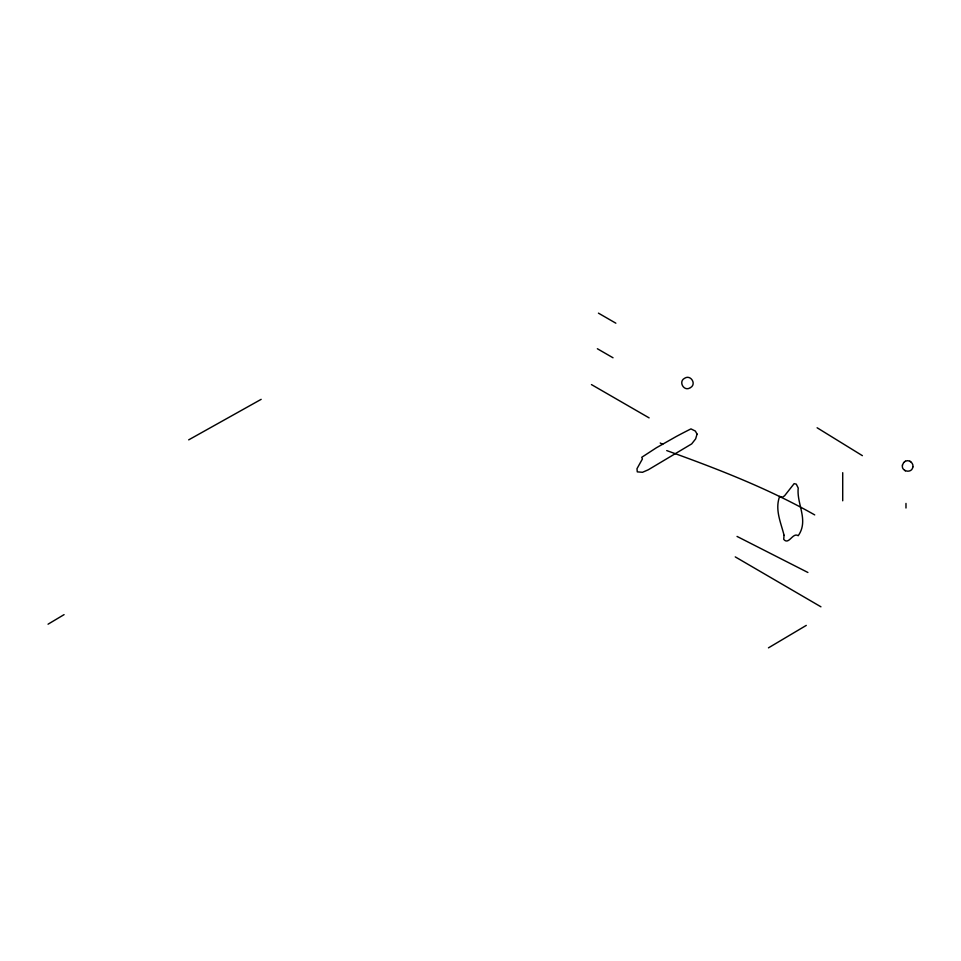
<?xml version="1.0" encoding="UTF-8"?>
<svg xmlns="http://www.w3.org/2000/svg" width="961" height="961" viewBox="0 0 961 961"><rect width="100%" height="100%" fill="white"/><g stroke="black" fill="none" stroke-linecap="round" stroke-linejoin="round"><path stroke-width="1.44" d="M902.427 465.16L903.676 462.529M902.439 465.088C900.925 471.767 912.073 473.785 912.878 466.878M912.866 466.95C913.875 463.19 908.986 459.094 905.274 461.292M903.652 462.565L905.394 461.232M690.478 387.619C696.869 384.064 690.611 374.249 684.676 378.238C678.142 381.421 683.727 391.607 689.902 387.956M48.05 624.194L64.075 614.632M768.452 647.858L806.279 625.395M188.68 439.862L261.164 399.344M666.73 450.589C717.338 468.8 767.839 488.284 814.712 514.904M737.039 536.43L807.901 572.48M909.911 461.232L910.692 461.676M905.394 470.806L904.625 470.361M598.439 313.142L615.845 323.196M597.358 348.735L613.022 357.78M591.447 384.58L649.107 417.879M660.243 442.997L662.694 444.414M735.261 556.887L820.934 606.811M817.114 427.765L862.377 455.658M905.983 503.42L905.983 508.009M842.713 472.692L842.713 500.789M697.049 434.096L695.644 438.865L691.704 443.886L648.291 469.773L642.501 472.295L637.275 471.863L636.987 468.692L642.416 458.95L641.756 457.292L656.411 447.754L676.316 436.474A669.469 408.569 -63 0 1 690.959 428.894L695.344 431.057L697.049 434.096M784.044 535.265L783.708 539.325C788.837 545.656 792.705 531.926 798.219 535.721C809.078 520.225 796.465 504.057 798.219 488.032L796.273 484.128L794.134 483.647L784.524 495.852L782.062 497.402L779.671 496.344C774.662 509.63 780.921 522.568 784.044 535.265"/></g></svg>
